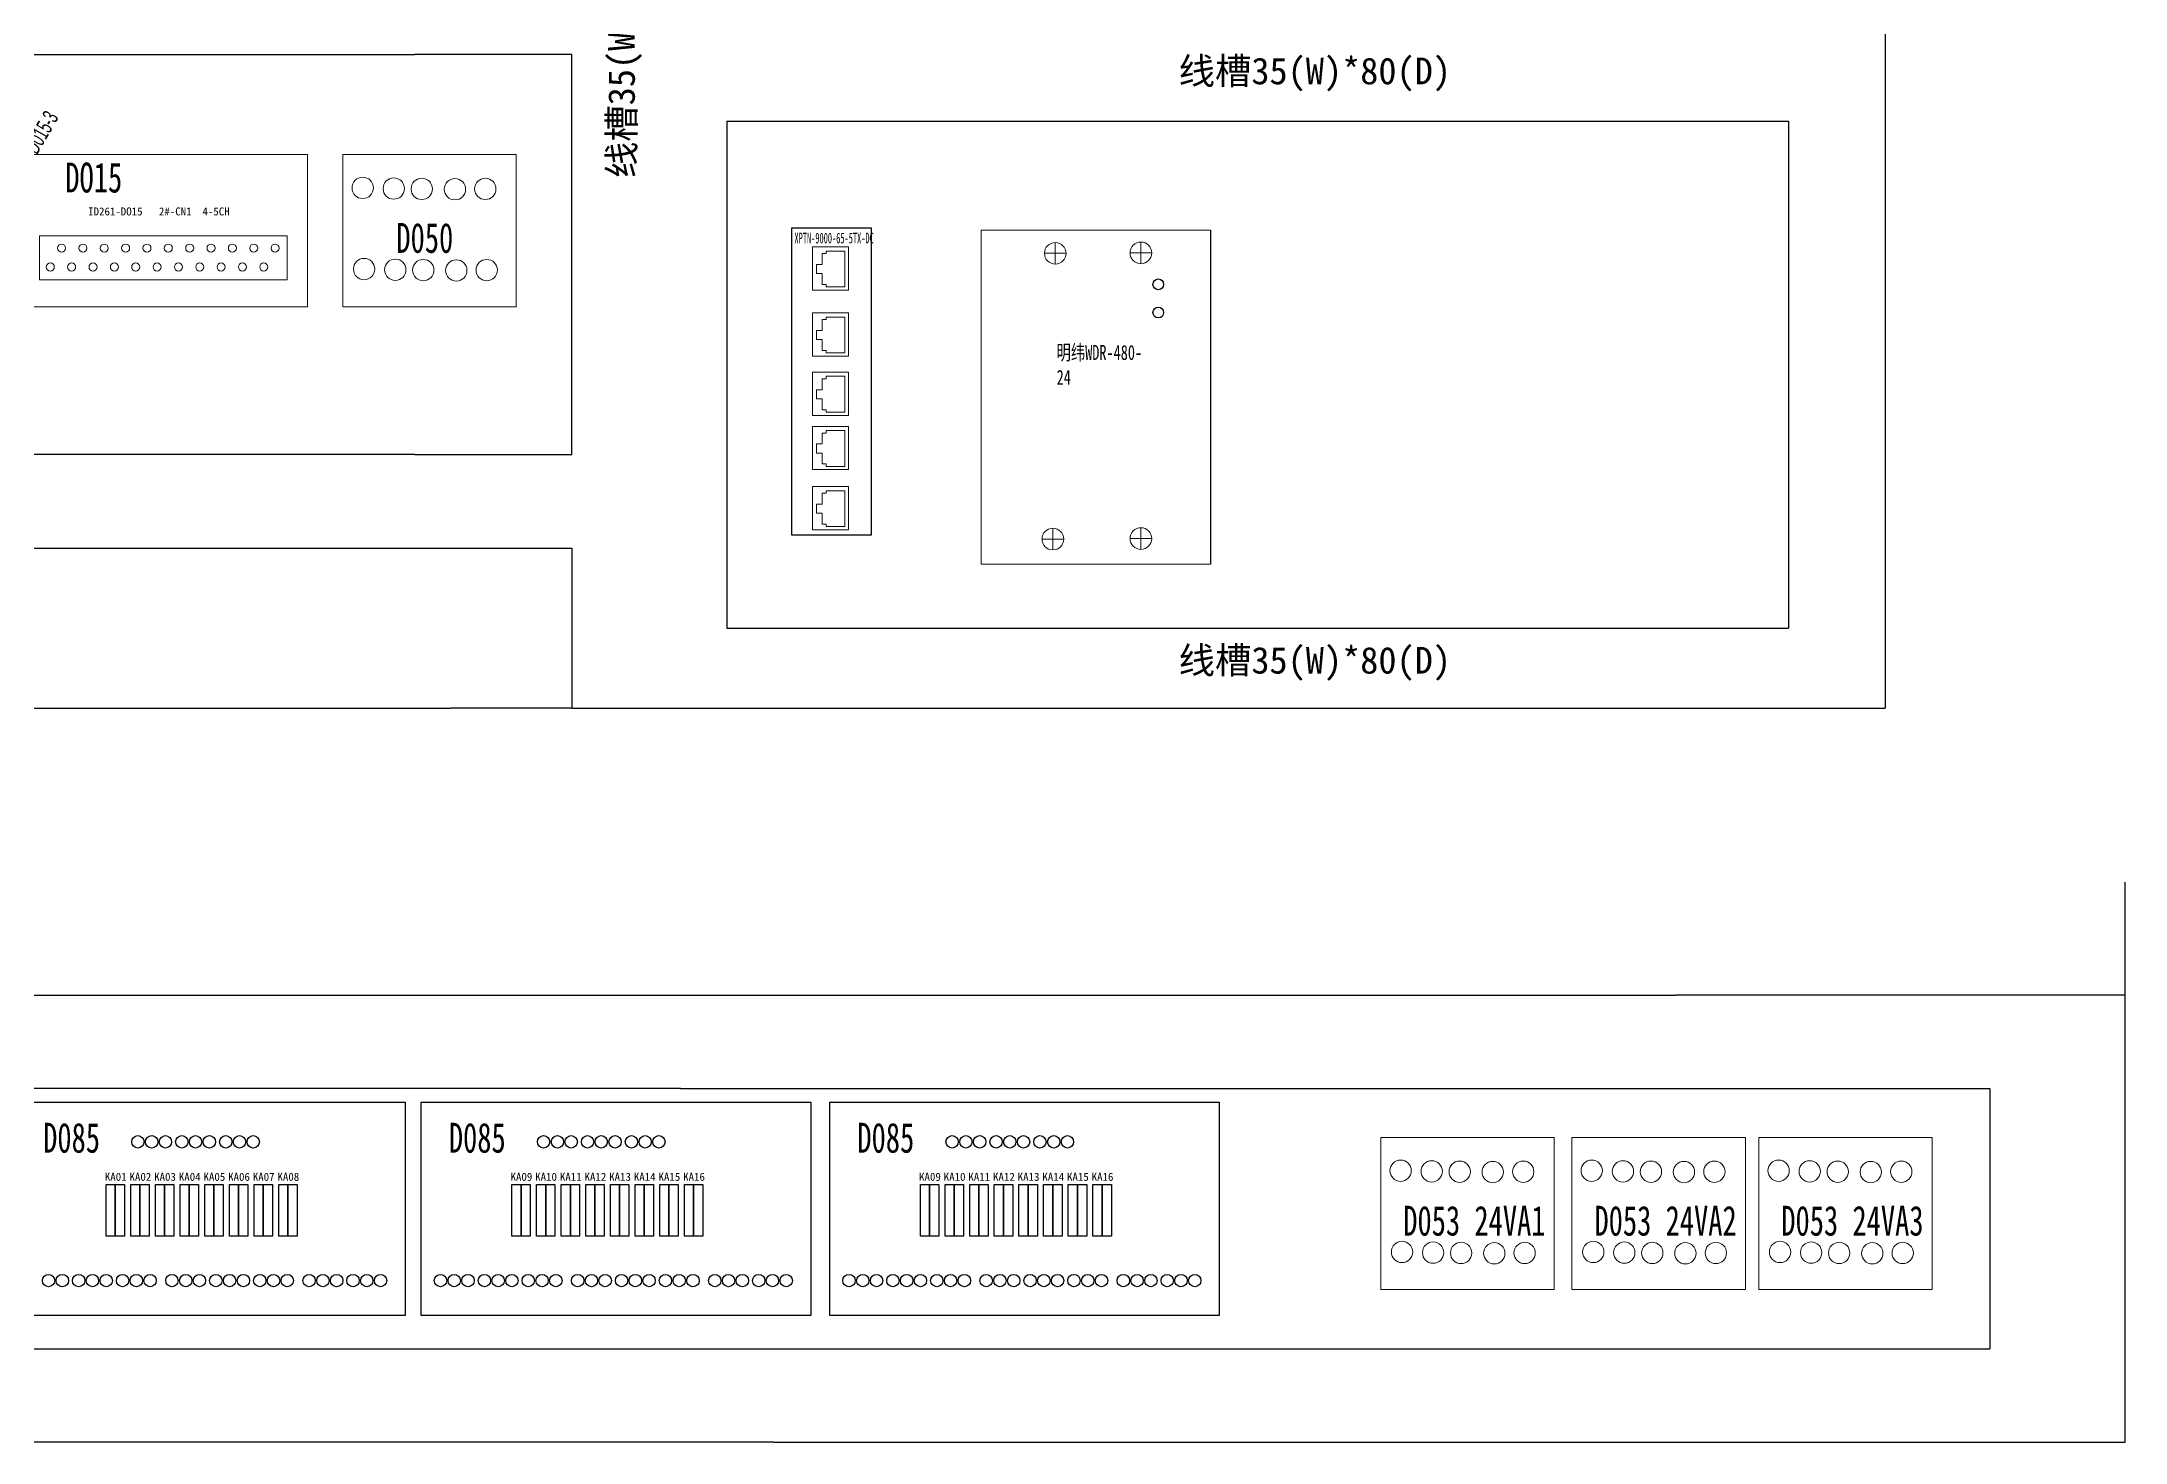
# Model space of a CAD drawing. Header units: millimetres. Extents: x -300 to 54435, y -106 to 60527.
# Drawn here: x 3187 to 3968, y 1021 to 1546 of the extents above; entities that cross this region are included whole.
import ezdxf

# ---------------------------------------------------------------- set-up
doc = ezdxf.new("R2010")
doc.units = ezdxf.units.MM
doc.layers.add('TEXT', color=2, linetype='Continuous')
doc.layers.add('细实线层', color=7, linetype='Continuous')
doc.styles.add('ST', font='', dxfattribs={"width": 0.8, "height": 300})
doc.styles.get("Standard").update_dxf_attribs({"font": ''})
doc.styles.add('宋', font='', dxfattribs={"width": 0.7})
doc.styles.add('样式 8', font='arial.ttf', dxfattribs={"width": 0.6, "height": 2.5})
doc.styles.get('ST').set_extended_font_data('SimSun')
doc.styles.get('Standard').set_extended_font_data('SimSun')
doc.styles.get('宋').set_extended_font_data('SimSun')

# ---------------------------------------------------------------- blocks, each defined once
blk = doc.blocks.new('D015')
at = {"lineweight": 0}
for p, q in [((4907.11, 1796), (4797.11, 1796)), ((4907.11, 1739), (4907.11, 1796)), ((4797.11, 1739), (4907.11, 1739))]:
    blk.add_line(p, q, dxfattribs=at)
for centre in [(4814.94, 1760.94), (4822.94, 1760.94), (4830.94, 1760.94), (4838.94, 1760.94), (4846.94, 1760.94), (4854.94, 1760.94), (4862.94, 1760.94), (4870.94, 1760.94), (4878.94, 1760.94), (4886.94, 1760.94), (4894.94, 1760.94), (4810.7, 1753.88), (4818.7, 1753.88), (4826.7, 1753.88), (4834.7, 1753.88), (4842.7, 1753.88), (4850.7, 1753.88), (4858.7, 1753.88), (4866.7, 1753.88), (4874.7, 1753.88), (4882.7, 1753.88), (4890.7, 1753.88)]:
    blk.add_circle(centre, 1.5, dxfattribs=at)
at = {"layer": '细实线层', "lineweight": 0}
for p, q in [((4797.11, 1796), (4797.11, 1739)), ((4806.62, 1749.13), (4806.62, 1765.59)), ((4806.62, 1765.59), (4899.47, 1765.59)), ((4899.47, 1765.59), (4899.47, 1749.13)), ((4899.47, 1749.13), (4806.62, 1749.13))]:
    blk.add_line(p, q, dxfattribs=at)
at = {"lineweight": 0, "insert": (4816.32, 1793.01), "char_height": 11.2, "width": 74.3703, "attachment_point": 1, "style": '宋'}
blk.add_mtext('DO15', dxfattribs=at)

msp = doc.modelspace()

# ---------------------------------------------------------------- linework, layer by layer
for p, q in [((3877.738, 1550.274), (3877.738, 1296.019)), ((3146.743, 1541.019), (3326.544, 1541.019)), ((3385.416, 1541.019), (3326.544, 1541.019)), ((3385.416, 1391.019), (3385.416, 1541.019)), ((3443.502, 1516.019), (3841.522, 1516.019)), ((3443.502, 1516.019), (3443.502, 1326.019)), ((3841.522, 1516.019), (3841.522, 1326.019)), ((3624.843, 1475.161), (3624.843, 1349.961)), ((3326.544, 1391.019), (3146.743, 1391.019)), ((3326.544, 1391.019), (3385.416, 1391.019)), ((3146.743, 1356.019), (3326.544, 1356.019)), ((3326.544, 1356.019), (3385.416, 1356.019)), ((3385.416, 1356.019), (3385.416, 1296.019)), ((3443.502, 1326.019), (3841.522, 1326.019)), ((3146.743, 1296.019), (3340.072, 1296.019)), ((3385.416, 1296.019), (3340.072, 1296.019)), ((3385.416, 1296.019), (3435.68, 1296.019)), ((3435.68, 1296.019), (3539.765, 1296.019)), ((3539.765, 1296.019), (3877.738, 1296.019)), ((3967.781, 1188.44), (3967.781, 1230.839)), ((2046.126, 1188.44), (3426.126, 1188.44)), ((3426.126, 1188.44), (3799.099, 1188.44)), ((3967.781, 1188.44), (3799.099, 1188.44)), ((3967.781, 1153.44), (3967.781, 1188.44)), ((3967.781, 1188.44), (3967.781, 1188.44)), ((3426.126, 1153.44), (2046.126, 1153.44)), ((3426.126, 1153.44), (3757.763, 1153.44)), ((3757.763, 1153.44), (3916.956, 1153.44)), ((3916.956, 1153.44), (3916.956, 1055.839)), ((3967.781, 1020.839), (3967.781, 1153.44)), ((2046.126, 1055.839), (3426.126, 1055.839)), ((3426.126, 1055.839), (3757.763, 1055.839)), ((3757.763, 1055.839), (3916.956, 1055.839)), ((3461.126, 1020.839), (2011.126, 1020.839)), ((3461.126, 1020.839), (3799.099, 1020.839)), ((3799.099, 1020.839), (3916.956, 1020.839)), ((3916.956, 1020.839), (3967.781, 1020.839))]:
    msp.add_line(p, q)
at = {"lineweight": 0}
for p, q in [((3538.843, 1349.961), (3538.843, 1475.161)), ((3538.843, 1475.161), (3624.843, 1475.161)), ((3566.641, 1470.529), (3566.641, 1462.412)), ((3598.737, 1470.694), (3598.737, 1462.576)), ((3562.582, 1466.471), (3570.7, 1466.471)), ((3594.678, 1466.635), (3602.796, 1466.635)), ((3561.674, 1359.388), (3569.791, 1359.388)), ((3565.732, 1363.447), (3565.732, 1355.329)), ((3594.678, 1359.552), (3602.796, 1359.552)), ((3598.737, 1363.611), (3598.737, 1355.493)), ((3624.843, 1349.961), (3538.843, 1349.961))]:
    msp.add_line(p, q, dxfattribs=at)
for points in [[(3467.716, 1360.944), (3497.716, 1360.944), (3497.716, 1475.944), (3467.716, 1475.944)], [(3176.856, 1148.348), (3322.856, 1148.348), (3322.856, 1068.348), (3176.856, 1068.348)], [(3328.948, 1148.348), (3474.948, 1148.348), (3474.948, 1068.348), (3328.948, 1068.348)], [(3482.096, 1148.348), (3628.096, 1148.348), (3628.096, 1068.348), (3482.096, 1068.348)], [(3210.815, 1117.499), (3214.261, 1117.499), (3214.261, 1098.052), (3210.815, 1098.052)], [(3214.261, 1117.499), (3217.706, 1117.499), (3217.706, 1098.052), (3214.261, 1098.052)], [(3220.058, 1117.499), (3223.504, 1117.499), (3223.504, 1098.052), (3220.058, 1098.052)], [(3223.504, 1117.499), (3226.95, 1117.499), (3226.95, 1098.052), (3223.504, 1098.052)], [(3229.302, 1117.499), (3232.748, 1117.499), (3232.748, 1098.052), (3229.302, 1098.052)], [(3232.748, 1117.499), (3236.193, 1117.499), (3236.193, 1098.052), (3232.748, 1098.052)], [(3238.545, 1117.499), (3241.991, 1117.499), (3241.991, 1098.052), (3238.545, 1098.052)], [(3241.991, 1117.499), (3245.437, 1117.499), (3245.437, 1098.052), (3241.991, 1098.052)], [(3247.789, 1117.499), (3251.235, 1117.499), (3251.235, 1098.052), (3247.789, 1098.052)], [(3251.235, 1117.499), (3254.68, 1117.499), (3254.68, 1098.052), (3251.235, 1098.052)], [(3257.032, 1117.499), (3260.478, 1117.499), (3260.478, 1098.052), (3257.032, 1098.052)], [(3260.478, 1117.499), (3263.924, 1117.499), (3263.924, 1098.052), (3260.478, 1098.052)], [(3266.276, 1117.499), (3269.722, 1117.499), (3269.722, 1098.052), (3266.276, 1098.052)], [(3269.722, 1117.499), (3273.167, 1117.499), (3273.167, 1098.052), (3269.722, 1098.052)], [(3275.52, 1117.499), (3278.965, 1117.499), (3278.965, 1098.052), (3275.52, 1098.052)], [(3278.965, 1117.499), (3282.411, 1117.499), (3282.411, 1098.052), (3278.965, 1098.052)], [(3362.907, 1117.499), (3366.352, 1117.499), (3366.352, 1098.052), (3362.907, 1098.052)], [(3366.352, 1117.499), (3369.798, 1117.499), (3369.798, 1098.052), (3366.352, 1098.052)], [(3372.15, 1117.499), (3375.596, 1117.499), (3375.596, 1098.052), (3372.15, 1098.052)], [(3375.596, 1117.499), (3379.041, 1117.499), (3379.041, 1098.052), (3375.596, 1098.052)], [(3381.394, 1117.499), (3384.839, 1117.499), (3384.839, 1098.052), (3381.394, 1098.052)], [(3384.839, 1117.499), (3388.285, 1117.499), (3388.285, 1098.052), (3384.839, 1098.052)], [(3390.637, 1117.499), (3394.083, 1117.499), (3394.083, 1098.052), (3390.637, 1098.052)], [(3394.083, 1117.499), (3397.529, 1117.499), (3397.529, 1098.052), (3394.083, 1098.052)], [(3399.881, 1117.499), (3403.326, 1117.499), (3403.326, 1098.052), (3399.881, 1098.052)], [(3403.326, 1117.499), (3406.772, 1117.499), (3406.772, 1098.052), (3403.326, 1098.052)], [(3409.124, 1117.499), (3412.57, 1117.499), (3412.57, 1098.052), (3409.124, 1098.052)], [(3412.57, 1117.499), (3416.016, 1117.499), (3416.016, 1098.052), (3412.57, 1098.052)], [(3418.368, 1117.499), (3421.813, 1117.499), (3421.813, 1098.052), (3418.368, 1098.052)], [(3421.813, 1117.499), (3425.259, 1117.499), (3425.259, 1098.052), (3421.813, 1098.052)], [(3427.611, 1117.499), (3431.057, 1117.499), (3431.057, 1098.052), (3427.611, 1098.052)], [(3431.057, 1117.499), (3434.503, 1117.499), (3434.503, 1098.052), (3431.057, 1098.052)], [(3516.055, 1117.499), (3519.5, 1117.499), (3519.5, 1098.052), (3516.055, 1098.052)], [(3519.5, 1117.499), (3522.946, 1117.499), (3522.946, 1098.052), (3519.5, 1098.052)], [(3525.298, 1117.499), (3528.744, 1117.499), (3528.744, 1098.052), (3525.298, 1098.052)], [(3528.744, 1117.499), (3532.189, 1117.499), (3532.189, 1098.052), (3528.744, 1098.052)], [(3534.542, 1117.499), (3537.987, 1117.499), (3537.987, 1098.052), (3534.542, 1098.052)], [(3537.987, 1117.499), (3541.433, 1117.499), (3541.433, 1098.052), (3537.987, 1098.052)], [(3543.785, 1117.499), (3547.231, 1117.499), (3547.231, 1098.052), (3543.785, 1098.052)], [(3547.231, 1117.499), (3550.676, 1117.499), (3550.676, 1098.052), (3547.231, 1098.052)], [(3553.029, 1117.499), (3556.474, 1117.499), (3556.474, 1098.052), (3553.029, 1098.052)], [(3556.474, 1117.499), (3559.92, 1117.499), (3559.92, 1098.052), (3556.474, 1098.052)], [(3562.272, 1117.499), (3565.718, 1117.499), (3565.718, 1098.052), (3562.272, 1098.052)], [(3565.718, 1117.499), (3569.163, 1117.499), (3569.163, 1098.052), (3565.718, 1098.052)], [(3571.516, 1117.499), (3574.961, 1117.499), (3574.961, 1098.052), (3571.516, 1098.052)], [(3574.961, 1117.499), (3578.407, 1117.499), (3578.407, 1098.052), (3574.961, 1098.052)], [(3580.759, 1117.499), (3584.205, 1117.499), (3584.205, 1098.052), (3580.759, 1098.052)], [(3584.205, 1117.499), (3587.65, 1117.499), (3587.65, 1098.052), (3584.205, 1098.052)]]:
    msp.add_lwpolyline(points, close=True)
for points in [[(3489.172, 1468.875), (3489.172, 1452.675), (3475.672, 1452.675), (3475.672, 1468.875)], [(3489.172, 1444.111), (3489.172, 1427.911), (3475.672, 1427.911), (3475.672, 1444.111)], [(3489.172, 1421.93), (3489.172, 1405.73), (3475.672, 1405.73), (3475.672, 1421.93)], [(3489.172, 1401.598), (3489.172, 1385.398), (3475.672, 1385.398), (3475.672, 1401.598)], [(3489.172, 1379.048), (3489.172, 1362.848), (3475.672, 1362.848), (3475.672, 1379.048)]]:
    msp.add_lwpolyline(points, close=True, dxfattribs=at)
for points in [[(3479.209, 1462.305), (3477.083, 1462.305), (3477.083, 1458.907), (3479.209, 1458.907)], [(3480.683, 1466.398), (3479.209, 1466.398), (3479.209, 1462.305)], [(3480.683, 1466.398), (3480.683, 1467.319), (3487.736, 1467.319), (3487.736, 1453.893), (3480.683, 1453.893), (3480.683, 1454.814)], [(3479.209, 1458.907), (3479.209, 1454.814), (3480.683, 1454.814)], [(3479.209, 1437.541), (3477.083, 1437.541), (3477.083, 1434.143), (3479.209, 1434.143)], [(3480.683, 1441.634), (3479.209, 1441.634), (3479.209, 1437.541)], [(3480.683, 1441.634), (3480.683, 1442.555), (3487.736, 1442.555), (3487.736, 1429.129), (3480.683, 1429.129), (3480.683, 1430.05)], [(3479.209, 1434.143), (3479.209, 1430.05), (3480.683, 1430.05)], [(3479.209, 1415.36), (3477.083, 1415.36), (3477.083, 1411.962), (3479.209, 1411.962)], [(3480.683, 1419.453), (3479.209, 1419.453), (3479.209, 1415.36)], [(3480.683, 1419.453), (3480.683, 1420.374), (3487.736, 1420.374), (3487.736, 1406.948), (3480.683, 1406.948), (3480.683, 1407.869)], [(3479.209, 1411.962), (3479.209, 1407.869), (3480.683, 1407.869)], [(3480.683, 1399.121), (3479.209, 1399.121), (3479.209, 1395.028)], [(3480.683, 1399.121), (3480.683, 1400.042), (3487.736, 1400.042), (3487.736, 1386.616), (3480.683, 1386.616), (3480.683, 1387.537)], [(3479.209, 1395.028), (3477.083, 1395.028), (3477.083, 1391.63), (3479.209, 1391.63)], [(3479.209, 1391.63), (3479.209, 1387.537), (3480.683, 1387.537)], [(3480.683, 1376.571), (3479.209, 1376.571), (3479.209, 1372.478)], [(3480.683, 1376.571), (3480.683, 1377.492), (3487.736, 1377.492), (3487.736, 1364.066), (3480.683, 1364.066), (3480.683, 1364.987)], [(3479.209, 1372.478), (3477.083, 1372.478), (3477.083, 1369.08), (3479.209, 1369.08)], [(3479.209, 1369.08), (3479.209, 1364.987), (3480.683, 1364.987)]]:
    msp.add_lwpolyline(points, dxfattribs=at)
for centre in [(3566.641, 1466.471), (3598.737, 1466.635), (3565.732, 1359.388), (3598.737, 1359.552)]:
    msp.add_circle(centre, 4.059, dxfattribs=at)
at = {"color": 0, "linetype": 'Continuous'}
for centre in [(3605.257, 1454.845), (3605.257, 1444.276)]:
    msp.add_circle(centre, 2.01, dxfattribs=at)
for centre in [(3222.731, 1133.466), (3227.892, 1133.466), (3233.054, 1133.466), (3239.189, 1133.466), (3244.35, 1133.466), (3249.511, 1133.466), (3255.646, 1133.466), (3260.807, 1133.466), (3265.969, 1133.466), (3374.823, 1133.466), (3379.984, 1133.466), (3385.145, 1133.466), (3391.281, 1133.466), (3396.442, 1133.466), (3401.603, 1133.466), (3407.738, 1133.466), (3412.899, 1133.466), (3418.06, 1133.466), (3527.971, 1133.466), (3533.132, 1133.466), (3538.293, 1133.466), (3544.428, 1133.466), (3549.59, 1133.466), (3554.751, 1133.466), (3560.886, 1133.466), (3566.047, 1133.466), (3571.208, 1133.466), (3189.229, 1081.451), (3194.39, 1081.451), (3200.525, 1081.451), (3205.686, 1081.451), (3210.847, 1081.451), (3216.983, 1081.451), (3222.144, 1081.451), (3227.305, 1081.451), (3235.486, 1081.451), (3240.647, 1081.451), (3245.808, 1081.451), (3251.943, 1081.451), (3257.105, 1081.451), (3262.266, 1081.451), (3268.401, 1081.451), (3273.562, 1081.451), (3278.723, 1081.451), (3286.904, 1081.451), (3292.065, 1081.451), (3297.226, 1081.451), (3303.362, 1081.451), (3308.523, 1081.451), (3313.684, 1081.451), (3336.16, 1081.451), (3341.321, 1081.451), (3346.482, 1081.451), (3352.617, 1081.451), (3357.778, 1081.451), (3362.939, 1081.451), (3369.075, 1081.451), (3374.236, 1081.451), (3379.397, 1081.451), (3387.578, 1081.451), (3392.739, 1081.451), (3397.9, 1081.451), (3404.035, 1081.451), (3409.196, 1081.451), (3414.357, 1081.451), (3420.493, 1081.451), (3425.654, 1081.451), (3430.815, 1081.451), (3438.996, 1081.451), (3444.157, 1081.451), (3449.318, 1081.451), (3455.453, 1081.451), (3460.614, 1081.451), (3465.775, 1081.451), (3489.307, 1081.451), (3494.468, 1081.451), (3499.63, 1081.451), (3505.765, 1081.451), (3510.926, 1081.451), (3516.087, 1081.451), (3522.222, 1081.451), (3527.383, 1081.451), (3532.545, 1081.451), (3540.726, 1081.451), (3545.887, 1081.451), (3551.048, 1081.451), (3557.183, 1081.451), (3562.344, 1081.451), (3567.505, 1081.451), (3573.64, 1081.451), (3578.802, 1081.451), (3583.963, 1081.451), (3592.144, 1081.451), (3597.305, 1081.451), (3602.466, 1081.451), (3608.601, 1081.451), (3613.762, 1081.451), (3618.923, 1081.451)]:
    msp.add_circle(centre, 2.319)
at = {"layer": '细实线层', "lineweight": 0}
for p, q in [((3299.579, 1503.47), (3364.579, 1503.47)), ((3299.579, 1503.47), (3299.579, 1446.47)), ((3364.579, 1503.47), (3364.579, 1446.47)), ((3299.579, 1446.47), (3299.579, 1474.97)), ((3299.579, 1446.47), (3364.579, 1446.47)), ((3688.669, 1135.106), (3688.669, 1078.106)), ((3688.669, 1135.106), (3753.669, 1135.106)), ((3753.669, 1135.106), (3753.669, 1078.106)), ((3760.344, 1135.106), (3760.344, 1078.106)), ((3760.344, 1135.106), (3825.344, 1135.106)), ((3825.344, 1135.106), (3825.344, 1078.106)), ((3830.386, 1135.106), (3830.386, 1078.106)), ((3830.386, 1135.106), (3895.386, 1135.106)), ((3895.386, 1135.106), (3895.386, 1078.106)), ((3688.669, 1078.106), (3688.669, 1106.606)), ((3760.344, 1078.106), (3760.344, 1106.606)), ((3825.344, 1078.106), (3825.344, 1106.606)), ((3688.669, 1078.106), (3753.669, 1078.106)), ((3760.344, 1078.106), (3825.344, 1078.106)), ((3830.386, 1078.106), (3895.386, 1078.106))]:
    msp.add_line(p, q, dxfattribs=at)
for centre in [(3306.999, 1491.013), (3318.661, 1490.759), (3329.155, 1490.632), (3341.56, 1490.505), (3352.967, 1490.632), (3307.536, 1460.555), (3319.199, 1460.3), (3329.693, 1460.173), (3342.097, 1460.046), (3353.505, 1460.173), (3696.088, 1122.65), (3707.751, 1122.395), (3718.245, 1122.268), (3730.649, 1122.141), (3742.057, 1122.268), (3767.763, 1122.65), (3779.426, 1122.395), (3789.92, 1122.268), (3802.324, 1122.141), (3813.732, 1122.268), (3837.806, 1122.65), (3849.468, 1122.395), (3859.962, 1122.268), (3872.367, 1122.141), (3883.774, 1122.268), (3696.626, 1092.191), (3708.288, 1091.936), (3718.782, 1091.809), (3731.187, 1091.682), (3742.594, 1091.809), (3768.301, 1092.191), (3779.963, 1091.936), (3790.457, 1091.809), (3802.862, 1091.682), (3814.269, 1091.809), (3838.343, 1092.191), (3850.006, 1091.936), (3860.5, 1091.809), (3872.904, 1091.682), (3884.312, 1091.809)]:
    msp.add_circle(centre, 4, dxfattribs=at)

# ---------------------------------------------------------------- block references
msp.add_blockref('D015', (-1620.809, -292.534))

# ---------------------------------------------------------------- texts
at = {"lineweight": 0, "style": '样式 8', "width": 0.6}
msp.add_text('D015-3', height=6, rotation=60, dxfattribs=at).set_placement((3184.903, 1503.194))
at = {"lineweight": 0, "insert": (3399.014, 1494.672), "char_height": 10, "width": 120.02374, "attachment_point": 1, "rotation": 90}
msp.add_mtext('线槽35(W)*80(D)', dxfattribs=at)
at = {"lineweight": 0, "char_height": 10, "width": 120.02374, "attachment_point": 1}
for insert in [(3612.864, 1539.829), (3612.864, 1318.948)]:
    msp.add_mtext('线槽35(W)*80(D)', dxfattribs=dict(at, insert=insert))
at = {"color": 0, "lineweight": -2, "char_height": 3, "attachment_point": 1}
for s, insert, width in [('ID261-DO15   2#-CN1  4-5CH               ', (3204.069, 1483.67), 61.03402), ('KA01              ', (3210.33, 1121.845), 6.50225), ('KA02              ', (3219.574, 1121.845), 6.50225), ('KA03              ', (3228.817, 1121.845), 6.50225), ('KA04              ', (3238.061, 1121.845), 6.50225), ('KA05              ', (3247.304, 1121.845), 6.50225), ('KA06              ', (3256.548, 1121.845), 6.50225), ('KA07              ', (3265.791, 1121.845), 6.50225), ('KA08              ', (3275.035, 1121.845), 6.50225), ('KA09              ', (3362.422, 1121.845), 6.50225), ('KA10              ', (3371.665, 1121.845), 6.50225), ('KA11              ', (3380.909, 1121.845), 6.50225), ('KA12              ', (3390.152, 1121.845), 6.50225), ('KA13              ', (3399.396, 1121.845), 6.50225), ('KA14              ', (3408.639, 1121.845), 6.50225), ('KA15              ', (3417.883, 1121.845), 6.50225), ('KA16              ', (3427.126, 1121.845), 6.50225), ('KA09              ', (3515.57, 1121.845), 6.50225), ('KA10              ', (3524.813, 1121.845), 6.50225), ('KA11              ', (3534.057, 1121.845), 6.50225), ('KA12              ', (3543.3, 1121.845), 6.50225), ('KA13              ', (3552.544, 1121.845), 6.50225), ('KA14              ', (3561.787, 1121.845), 6.50225), ('KA15              ', (3571.031, 1121.845), 6.50225), ('KA16              ', (3580.274, 1121.845), 6.50225)]:
    msp.add_mtext(s, dxfattribs=dict(at, insert=insert, width=width))
at = {"lineweight": 0, "attachment_point": 1, "style": '宋'}
for s, insert, char_height, width in [('D050', (3319.611, 1477.854), 11.2, 74.37029), ('明纬WDR-480-\\P24 ', (3567.15, 1432.118), 5.6, 37.18515), ('D085', (3187.193, 1140.592), 11.2, 74.37029), ('D085', (3339.285, 1140.592), 11.2, 74.37029), ('D085', (3492.433, 1140.592), 11.2, 74.37029), ('D053 24VA1', (3697.087, 1109.491), 11.2, 74.37029), ('D053 24VA2', (3768.762, 1109.491), 11.2, 74.37029), ('D053 24VA3', (3838.805, 1109.491), 11.2, 74.37029)]:
    msp.add_mtext(s, dxfattribs=dict(at, insert=insert, char_height=char_height, width=width))
at = {"layer": 'TEXT', "color": 0, "style": 'ST', "width": 0.5}
msp.add_text('XPTN-9000-65-5TX-DC', height=4, dxfattribs=at).set_placement((3468.861, 1470.198))

doc.saveas('drawing.dxf')
